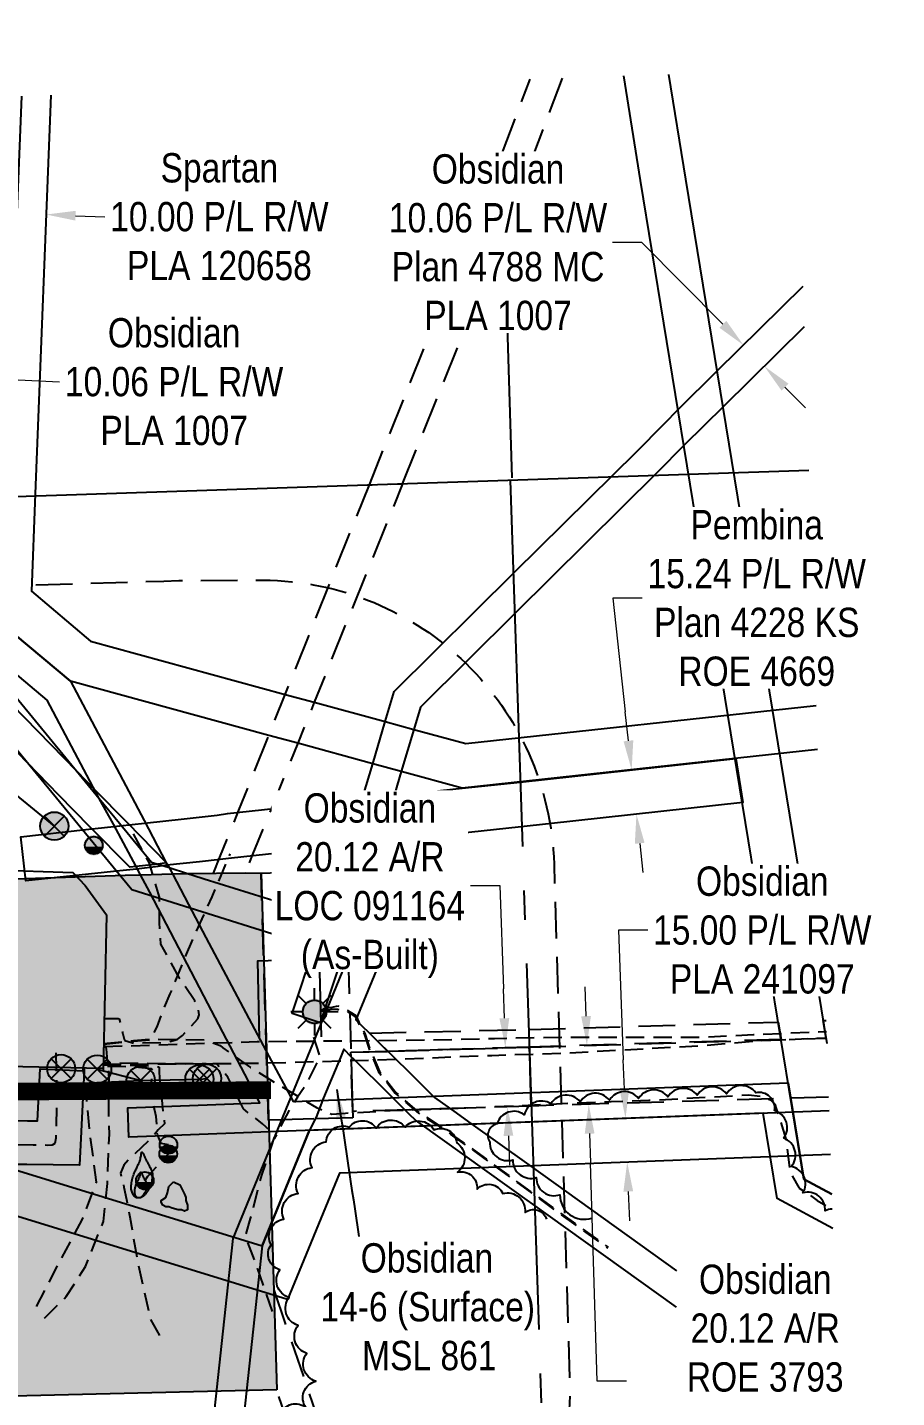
# Model space of a CAD drawing. Extents: x 641324 to 645272, y 5838143 to 5841258.
# Drawn here: x 644537.2 to 644833.7, y 5838945.8 to 5839413.4 of the extents above; entities that cross this region are included whole.
import ezdxf

# ---------------------------------------------------------------- set-up
doc = ezdxf.new("R2010")
doc.units = 0
doc.header["$LTSCALE"] = 5
doc.header["$PDMODE"] = 32
doc.header["$PDSIZE"] = 0.03
for name, pattern in [('0', [1, 1, 0]), ('foc-ACCESSROAD', [3.75, 2.5, -1.25]), ('foc-EZE', [3.75, 2.5, -1.25]), ('foc-FLOWLINE', [3.75, 2.5, -1.25]), ('foc-QUARTERLINE', [33, 25, -3, 2, -3]), ('POWERLINE5', [7.8, 2.4, -0.6, 0.6, -0.6, 0.6, -0.6, 2.4]), ('UG_PIPE', [1.875, 1.25, -0.625])]:
    doc.linetypes.add(name, pattern=pattern)
doc.layers.get('Defpoints').update_dxf_attribs({"color": 9})
for name, color, linetype in [('AS-FENCE', 48, 'foc-FENCE'), ('AS-PIPE-UG', 44, 'UG_PIPE'), ('AS-POWER', 104, 'foc-POWER'), ('AS-POWER-EXISTING', 72, 'POWERLINE5'), ('AS-ROADS', 254, 'Continuous'), ('AS-SYMBOL', 7, 'Continuous'), ('C-AR', 13, 'foc-ACCESSROAD'), ('C-FLOWLINE', 13, 'foc-FLOWLINE'), ('C-RW', 13, 'Continuous'), ('C-WS', 13, 'foc-ACCESSROAD'), ('C-WS-S', 13, 'Continuous'), ('F-EZE', 190, 'foc-FLOWLINE'), ('F-RW', 190, 'Continuous'), ('L-AREAREQUIRED', 7, 'Continuous'), ('L-QSEC', 8, 'foc-QUARTERLINE'), ('L-SECQ', 8, 'foc-QUARTERLINE'), ('P-BUFFER OUTLINE 100m', 187, 'foc-EZE'), ('P-PROPOSED', 10, 'Continuous'), ('P-PROPOSED-H', 21, 'Continuous'), ('T-BUSH', 110, '0'), ('WETLAND', 143, 'Continuous')]:
    doc.layers.add(name, color=color, linetype=linetype)
doc.layers.add('C-RW-T', color=13, linetype='Continuous', lineweight=9)
doc.layers.add('F-RW-T', color=190, linetype='Continuous', lineweight=9)
doc.styles.add('80CG', font='ARIALN.TTF', dxfattribs={"height": 10})
doc.styles.add('80L', font='ARIALN.TTF', dxfattribs={"height": 10})
doc.styles.add('foc-LtypeFont', font='ARIALN.TTF', dxfattribs={"height": 7.35})
doc.linetypes.add('foc-FENCE', pattern='A,10,-1,["X",foc-LtypeFont,S=0.2,R=0,X=-0.625,Y=-0.75],-1.24', length=12.24)
doc.linetypes.add('foc-POWER', pattern='A,6,-1,["P",foc-LtypeFont,S=0.2,R=0,X=-0.625,Y=-0.75],-1.24,4', length=12.24)
doc.dimstyles.new('Compass 5 000', dxfattribs={"dimscale": 5, "dimtxt": 9, "dimasz": 2, "dimexe": 0.2, "dimexo": 0.0625, "dimgap": 0.5, "dimtad": 0, "dimtih": 1, "dimtoh": 1, "dimzin": 0, "dimdsep": 46, "dimtxsty": '80CG', "dimcen": 0.1, "dimse1": 1, "dimse2": 1, "dimclrd": 256, "dimclrt": 256, "dimaunit": 1, "dimadec": 4, "dimazin": 0, "dimtfac": 0.06, "dimtofl": 0, "dimtmove": 0, "dimatfit": 1, "dimfxl": 0.2, "dimtolj": 1, "dimtzin": 0, "dimlwd": -1, "dimarcsym": 0})

# ---------------------------------------------------------------- blocks, each defined once
blk = doc.blocks.new('*D371')
at = {"layer": 'C-RW-T', "transparency": 16777216}
for p, q in [((644746.83, 5839340.08), (644736.83, 5839340.08)), ((644774.43, 5839312.13), (644746.83, 5839340.08)), ((644795.61, 5839290.68), (644802.64, 5839283.56))]:
    blk.add_line(p, q, dxfattribs=at)
for points in [[(644775.62, 5839313.3), (644773.24, 5839310.96), (644781.46, 5839305.02)], [(644796.8, 5839291.85), (644794.43, 5839289.51), (644788.59, 5839297.79)]]:
    blk.add_solid(points, dxfattribs=at)
at = {"layer": 'Defpoints', "color": 0, "transparency": 16777216}
for p in [(644802.19, 5839325.48), (644809.32, 5839318.26), (644788.59, 5839297.79)]:
    blk.add_point(p, dxfattribs=at)
at = {"layer": 'C-RW-T', "transparency": 16777216, "insert": (644697.75, 5839340.08), "char_height": 10, "attachment_point": 5, "style": '80CG', "bg_fill": 3, "box_fill_scale": 1.1, "bg_fill_color": 256, "bg_fill_true_color": 13158600, "bg_fill_transparency": 0}
blk.add_mtext('\\A1;Obsidian\\P10.06 P/L R/W\\PPlan 4788 MC\\PPLA 1007', dxfattribs=at)
blk = doc.blocks.new('*D373')
at = {"layer": 'Defpoints', "color": 0, "transparency": 16777216}
for p in [(644749.5, 5839160.71), (644751.16, 5839145.59), (644744.97, 5839144.91)]:
    blk.add_point(p, dxfattribs=at)
at = {"layer": 'F-RW-T', "transparency": 16777216}
for p, q in [((644746.9, 5839218.65), (644736.9, 5839218.65)), ((644736.9, 5839218.65), (644741.14, 5839179.91)), ((644742.23, 5839169.97), (644741.14, 5839179.91)), ((644746.06, 5839134.97), (644747.15, 5839125.03))]:
    blk.add_line(p, q, dxfattribs=at)
for points in [[(644743.89, 5839170.15), (644740.57, 5839169.79), (644743.32, 5839160.03)], [(644747.72, 5839135.16), (644744.41, 5839134.79), (644744.97, 5839144.91)]]:
    blk.add_solid(points, dxfattribs=at)
at = {"layer": 'F-RW-T', "transparency": 16777216, "insert": (644785.99, 5839218.65), "char_height": 10, "attachment_point": 5, "style": '80CG', "bg_fill": 3, "box_fill_scale": 1.1, "bg_fill_color": 256, "bg_fill_true_color": 13158600, "bg_fill_transparency": 0}
blk.add_mtext('\\A1;Pembina\\P15.24 P/L R/W\\PPlan 4228 KS\\PROE 4669', dxfattribs=at)
blk = doc.blocks.new('POWERPOLE')
h = blk.add_hatch(color=255)
edge = h.paths.add_edge_path()
edge.add_arc((0, 0), 0.96, 0, 360)
at = {"linetype": 'Continuous'}
for p, q in [((0.679, -0.679), (-0.679, 0.679)), ((-0.679, -0.679), (0.679, 0.679))]:
    blk.add_line(p, q, dxfattribs=at)
blk.add_circle((0, 0), 0.96, dxfattribs=at)
blk = doc.blocks.new('RISER')
h = blk.add_hatch(color=255)
h.dxf.hatch_style = 1
edge = h.paths.add_edge_path()
edge.add_arc((0, 0), 0.7, 0, 360)
blk.add_hatch(color=48).paths.add_polyline_path([(0.581, -0.15), (-0.581, -0.15, 0.774597)])
at = {"color": 48}
blk.add_line((-0.581, -0.15), (0.581, -0.15), dxfattribs=at)
blk.add_circle((0, 0), 0.6, dxfattribs=at)
blk = doc.blocks.new('FLARE')
h = blk.add_hatch(color=255)
h.dxf.hatch_style = 1
h.paths.add_polyline_path([(0.163, 2.409, 0.114147), (0.125, 2.434), (0.109, 2.439, 0.261551), (0.012, 2.423), (0, 2.413, 0.131268), (-0.031, 2.371), (-0.04, 2.346, 0.041497), (-0.045, 2.33), (-0.053, 2.292, 0.015174), (-0.054, 2.286), (-0.061, 2.237, 0.004376), (-0.061, 2.236), (-0.068, 2.178), (-0.077, 2.114), (-0.087, 2.047), (-0.101, 1.977), (-0.118, 1.906), (-0.14, 1.833), (-0.165, 1.759), (-0.193, 1.684), (-0.223, 1.609), (-0.256, 1.534), (-0.289, 1.46), (-0.324, 1.388), (-0.358, 1.317), (-0.393, 1.247, 0.000505), (-0.393, 1.247), (-0.428, 1.176, 0.002398), (-0.428, 1.175), (-0.463, 1.104, 0.004177), (-0.464, 1.102), (-0.497, 1.029, 0.005735), (-0.498, 1.027), (-0.531, 0.951, 0.006994), (-0.532, 0.948), (-0.564, 0.869, 0.00791), (-0.565, 0.866), (-0.596, 0.781, 0.008323), (-0.597, 0.778), (-0.627, 0.688, 0.008095), (-0.628, 0.684), (-0.656, 0.59, 0.008067), (-0.656, 0.587), (-0.682, 0.489, 0.008387), (-0.682, 0.486), (-0.704, 0.386, 0.009056), (-0.705, 0.383), (-0.723, 0.283, 0.010123), (-0.724, 0.279), (-0.738, 0.181, 0.011689), (-0.739, 0.176), (-0.748, 0.081, 0.013925), (-0.748, 0.075), (-0.752, -0.017, 0.016488), (-0.752, -0.023), (-0.749, -0.11, 0.017255), (-0.749, -0.117), (-0.741, -0.198, 0.01735), (-0.74, -0.205), (-0.728, -0.28, 0.017311), (-0.726, -0.287), (-0.71, -0.357, 0.01715), (-0.708, -0.364), (-0.687, -0.429, 0.016886), (-0.685, -0.435), (-0.662, -0.495, 0.016546), (-0.659, -0.501), (-0.634, -0.556, 0.016164), (-0.631, -0.562), (-0.604, -0.611, 0.016329), (-0.6, -0.617), (-0.572, -0.661, 0.018828), (-0.568, -0.667), (-0.538, -0.707, 0.022087), (-0.533, -0.714), (-0.502, -0.748, 0.025345), (-0.495, -0.755), (-0.463, -0.785, 0.028234), (-0.454, -0.792), (-0.42, -0.817, 0.030298), (-0.409, -0.823), (-0.373, -0.843, 0.031129), (-0.362, -0.848), (-0.324, -0.864, 0.030544), (-0.312, -0.867), (-0.272, -0.878, 0.028465), (-0.26, -0.88), (-0.217, -0.887, 0.025311), (-0.207, -0.888), (-0.162, -0.89, 0.02283), (-0.153, -0.89), (-0.107, -0.887, 0.021226), (-0.099, -0.887), (-0.052, -0.88, 0.020401), (-0.044, -0.879), (0.002, -0.869, 0.020299), (0.01, -0.867), (0.055, -0.853, 0.020911), (0.063, -0.85), (0.106, -0.833, 0.022277), (0.114, -0.83), (0.154, -0.809, 0.023712), (0.163, -0.804), (0.2, -0.781, 0.022408), (0.207, -0.776), (0.242, -0.749, 0.01993), (0.248, -0.744), (0.28, -0.716, 0.017146), (0.285, -0.711), (0.314, -0.68, 0.014211), (0.318, -0.676), (0.345, -0.645, 0.011221), (0.348, -0.641), (0.374, -0.609, 0.008212), (0.376, -0.606), (0.4, -0.573, 0.005172), (0.402, -0.571), (0.425, -0.538, 0.002523), (0.425, -0.537), (0.448, -0.505, 0.001671), (0.448, -0.504), (0.47, -0.472, 0.001229), (0.471, -0.472), (0.492, -0.439, 0.00075), (0.493, -0.439), (0.514, -0.406, 0.00026), (0.515, -0.406), (0.537, -0.373), (0.56, -0.339), (0.583, -0.304), (0.608, -0.267), (0.634, -0.229, 0.001311), (0.634, -0.228), (0.661, -0.188, 0.003726), (0.662, -0.187), (0.689, -0.145, 0.006065), (0.691, -0.143), (0.717, -0.101, 0.008452), (0.719, -0.098), (0.744, -0.054, 0.010991), (0.746, -0.05), (0.77, -0.005, 0.013767), (0.772, 0), (0.793, 0.046, 0.016839), (0.795, 0.053), (0.813, 0.099, 0.019104), (0.815, 0.107), (0.829, 0.154, 0.016987), (0.83, 0.161), (0.841, 0.209, 0.013636), (0.842, 0.214), (0.849, 0.263, 0.010244), (0.85, 0.267), (0.855, 0.315, 0.006846), (0.856, 0.317), (0.86, 0.365, 0.003419), (0.86, 0.367), (0.863, 0.414), (0.867, 0.46), (0.871, 0.503), (0.876, 0.545), (0.881, 0.586), (0.887, 0.628, 0.001278), (0.887, 0.629), (0.893, 0.67, 0.004735), (0.893, 0.672), (0.898, 0.712, 0.008354), (0.899, 0.715), (0.902, 0.755, 0.012059), (0.902, 0.76), (0.904, 0.8, 0.015712), (0.904, 0.806), (0.903, 0.846, 0.018457), (0.903, 0.853), (0.899, 0.893, 0.018102), (0.898, 0.9), (0.891, 0.94, 0.016533), (0.89, 0.946), (0.88, 0.987, 0.014576), (0.878, 0.992), (0.866, 1.034, 0.012435), (0.864, 1.038), (0.849, 1.081, 0.010283), (0.847, 1.085), (0.829, 1.13, 0.00824), (0.828, 1.133), (0.807, 1.18, 0.00638), (0.806, 1.182), (0.782, 1.232, 0.004735), (0.781, 1.234), (0.755, 1.286, 0.003388), (0.755, 1.287), (0.727, 1.341, 0.002345), (0.726, 1.342), (0.697, 1.398, 0.001492), (0.696, 1.399), (0.666, 1.455, 0.000746), (0.666, 1.456), (0.635, 1.513), (0.604, 1.569), (0.575, 1.625), (0.546, 1.678), (0.52, 1.729), (0.495, 1.779), (0.471, 1.827), (0.448, 1.875), (0.425, 1.923), (0.401, 1.973), (0.377, 2.023), (0.353, 2.076, 0.000332), (0.353, 2.076), (0.327, 2.132, 0.001849), (0.326, 2.132), (0.3, 2.188, 0.0038), (0.299, 2.189), (0.273, 2.242, 0.006473), (0.272, 2.244), (0.246, 2.293, 0.010865), (0.244, 2.297), (0.22, 2.338, 0.019524), (0.215, 2.345), (0.193, 2.377, 0.041077), (0.183, 2.389)])
at = {"color": 48, "flags": 128}
for points in [[(0.109, -0.72), (0.069, -0.74), (0.026, -0.758), (-0.019, -0.771), (-0.065, -0.781), (-0.112, -0.788), (-0.158, -0.79), (-0.203, -0.788), (-0.246, -0.782), (-0.287, -0.771), (-0.325, -0.755), (-0.361, -0.735), (-0.395, -0.711), (-0.428, -0.681), (-0.458, -0.647), (-0.488, -0.608), (-0.516, -0.563), (-0.543, -0.514), (-0.569, -0.459), (-0.592, -0.399), (-0.612, -0.334), (-0.629, -0.264), (-0.642, -0.188), (-0.649, -0.107), (-0.652, -0.021), (-0.648, 0.071), (-0.639, 0.167), (-0.625, 0.265), (-0.607, 0.365), (-0.585, 0.464), (-0.56, 0.562), (-0.532, 0.656), (-0.502, 0.747), (-0.472, 0.831), (-0.439, 0.911), (-0.406, 0.987), (-0.373, 1.06), (-0.338, 1.132), (-0.304, 1.202), (-0.269, 1.273), (-0.233, 1.345), (-0.198, 1.418), (-0.164, 1.494), (-0.131, 1.57), (-0.1, 1.648), (-0.071, 1.725), (-0.045, 1.803), (-0.022, 1.88), (-0.003, 1.955), (0.011, 2.029), (0.022, 2.1), (0.031, 2.165), (0.038, 2.223), (0.045, 2.272), (0.053, 2.31), (0.063, 2.335), (0.075, 2.345), (0.091, 2.339), (0.111, 2.319), (0.133, 2.287), (0.158, 2.246), (0.183, 2.197), (0.21, 2.144), (0.236, 2.089), (0.262, 2.034), (0.287, 1.981), (0.311, 1.93), (0.334, 1.88), (0.358, 1.832), (0.381, 1.783), (0.406, 1.734), (0.431, 1.684), (0.458, 1.632), (0.486, 1.578), (0.516, 1.522), (0.547, 1.465), (0.578, 1.408), (0.608, 1.351), (0.638, 1.295), (0.666, 1.241), (0.692, 1.189), (0.715, 1.139), (0.736, 1.092), (0.755, 1.048), (0.77, 1.005), (0.783, 0.963), (0.792, 0.923), (0.799, 0.883), (0.803, 0.843), (0.804, 0.804), (0.803, 0.764), (0.799, 0.724), (0.794, 0.684), (0.788, 0.642), (0.782, 0.6), (0.776, 0.557), (0.771, 0.513), (0.767, 0.468), (0.764, 0.421), (0.76, 0.374), (0.756, 0.326), (0.75, 0.278), (0.743, 0.23), (0.733, 0.182), (0.719, 0.134), (0.702, 0.087), (0.681, 0.041), (0.658, -0.004), (0.632, -0.048), (0.606, -0.091), (0.579, -0.132), (0.552, -0.172), (0.525, -0.211), (0.5, -0.248), (0.477, -0.283), (0.454, -0.317), (0.431, -0.351), (0.409, -0.383), (0.388, -0.416), (0.366, -0.448), (0.343, -0.481), (0.32, -0.514), (0.296, -0.547), (0.27, -0.579), (0.242, -0.611), (0.213, -0.641), (0.181, -0.67), (0.147, -0.696)], [(0.018, -0.749), (-0.005, -0.76), (-0.029, -0.77), (-0.054, -0.778), (-0.08, -0.783), (-0.106, -0.787), (-0.132, -0.788), (-0.157, -0.787), (-0.181, -0.783), (-0.204, -0.777), (-0.225, -0.769), (-0.246, -0.758), (-0.265, -0.744), (-0.283, -0.727), (-0.3, -0.708), (-0.317, -0.686), (-0.332, -0.661), (-0.348, -0.633), (-0.362, -0.603), (-0.375, -0.569), (-0.386, -0.533), (-0.396, -0.493), (-0.403, -0.451), (-0.407, -0.406), (-0.408, -0.357), (-0.406, -0.306), (-0.401, -0.252), (-0.394, -0.197), (-0.383, -0.142), (-0.371, -0.086), (-0.357, -0.031), (-0.341, 0.022), (-0.325, 0.072), (-0.308, 0.12), (-0.29, 0.165), (-0.271, 0.207), (-0.252, 0.248), (-0.233, 0.288), (-0.213, 0.328), (-0.194, 0.367), (-0.174, 0.407), (-0.155, 0.449), (-0.135, 0.491), (-0.117, 0.534), (-0.099, 0.577), (-0.083, 0.62), (-0.068, 0.664), (-0.056, 0.707), (-0.045, 0.749), (-0.037, 0.791), (-0.031, 0.83), (-0.026, 0.867), (-0.022, 0.899), (-0.018, 0.927), (-0.014, 0.948), (-0.008, 0.962), (-0.001, 0.968), (0.008, 0.964), (0.019, 0.953), (0.031, 0.935), (0.045, 0.912), (0.059, 0.885), (0.074, 0.855), (0.089, 0.824), (0.103, 0.793), (0.117, 0.764), (0.131, 0.735), (0.144, 0.707), (0.157, 0.68), (0.17, 0.653), (0.184, 0.625), (0.198, 0.597), (0.213, 0.568), (0.229, 0.538), (0.246, 0.507), (0.263, 0.475), (0.28, 0.443), (0.297, 0.411), (0.314, 0.38), (0.329, 0.349), (0.344, 0.32), (0.357, 0.292), (0.369, 0.266), (0.379, 0.241), (0.388, 0.217), (0.395, 0.194), (0.4, 0.171), (0.404, 0.149), (0.406, 0.126), (0.407, 0.104), (0.406, 0.082), (0.404, 0.06), (0.401, 0.037), (0.398, 0.014), (0.395, -0.009), (0.391, -0.034), (0.388, -0.058), (0.386, -0.084), (0.384, -0.11), (0.382, -0.136), (0.38, -0.163), (0.377, -0.19), (0.373, -0.217), (0.367, -0.244), (0.359, -0.271), (0.349, -0.297), (0.338, -0.323), (0.325, -0.348), (0.311, -0.373), (0.296, -0.397), (0.281, -0.42), (0.265, -0.442), (0.251, -0.464), (0.237, -0.484), (0.223, -0.504), (0.211, -0.523), (0.198, -0.542), (0.186, -0.56), (0.174, -0.579), (0.161, -0.597), (0.149, -0.615), (0.136, -0.633), (0.122, -0.652), (0.108, -0.67), (0.092, -0.688), (0.076, -0.705), (0.058, -0.721), (0.039, -0.736)]]:
    blk.add_lwpolyline(points, close=True, dxfattribs=at)
blk = doc.blocks.new('*D408')
at = {"layer": 'C-RW-T', "transparency": 16777216}
for p, q in [((644727.76, 5839076.01), (644727.46, 5839086.01)), ((644728.98, 5839035.9), (644729.29, 5839025.9)), ((644731.55, 5838951.41), (644729.29, 5839025.9)), ((644741.55, 5838951.41), (644731.55, 5838951.41))]:
    blk.add_line(p, q, dxfattribs=at)
for points in [[(644729.43, 5839076.06), (644726.1, 5839075.96), (644728.07, 5839066.02)], [(644730.65, 5839035.95), (644727.32, 5839035.84), (644728.68, 5839045.89)]]:
    blk.add_solid(points, dxfattribs=at)
at = {"layer": 'Defpoints', "color": 0, "transparency": 16777216}
for p in [(644779.38, 5839067.57), (644779.99, 5839047.45), (644728.68, 5839045.89)]:
    blk.add_point(p, dxfattribs=at)
at = {"layer": 'C-RW-T', "transparency": 16777216, "insert": (644788.88, 5838951.41), "char_height": 10, "attachment_point": 5, "style": '80CG'}
blk.add_mtext('\\A1;Obsidian\\P20.12 A/R\\PROE 3793\\P(To be Cancelled)\\PLOC ______', dxfattribs=at)
blk = doc.blocks.new('*D423')
at = {"layer": 'C-RW-T', "transparency": 16777216}
for p, q in [((644688.33, 5839120.54), (644698.33, 5839120.54)), ((644698.33, 5839120.54), (644699.56, 5839085.26)), ((644699.9, 5839075.27), (644699.56, 5839085.26)), ((644701.3, 5839035.14), (644701.65, 5839025.15))]:
    blk.add_line(p, q, dxfattribs=at)
for points in [[(644701.57, 5839075.32), (644698.24, 5839075.21), (644700.25, 5839065.27)], [(644702.96, 5839035.2), (644699.63, 5839035.08), (644700.95, 5839045.13)]]:
    blk.add_solid(points, dxfattribs=at)
at = {"layer": 'Defpoints', "color": 0, "transparency": 16777216}
for p in [(644672.45, 5839064.31), (644673.15, 5839044.17), (644700.95, 5839045.13)]:
    blk.add_point(p, dxfattribs=at)
at = {"layer": 'C-RW-T', "transparency": 16777216, "insert": (644654.04, 5839120.54), "char_height": 10, "attachment_point": 5, "style": '80CG', "bg_fill": 3, "box_fill_scale": 1.1, "bg_fill_color": 256, "bg_fill_true_color": 13158600, "bg_fill_transparency": 0}
blk.add_mtext('\\A1;Obsidian\\P20.12 A/R\\PLOC 091164\\P(As-Built)', dxfattribs=at)
blk = doc.blocks.new('*D427')
at = {"layer": 'C-RW-T', "transparency": 16777216}
for p, q in [((644476.8, 5839295.76), (644466.81, 5839296.22)), ((644506.82, 5839294.39), (644548.17, 5839292.49))]:
    blk.add_line(p, q, dxfattribs=at)
at = {"layer": 'C-RW-T', "linetype": 'Continuous', "transparency": 16777216}
for points in [[(644476.88, 5839297.43), (644476.73, 5839294.1), (644486.79, 5839295.31)], [(644506.9, 5839296.05), (644506.75, 5839292.72), (644496.83, 5839294.84)]]:
    blk.add_solid(points, dxfattribs=at)
at = {"layer": 'Defpoints', "color": 0, "linetype": 'Continuous', "transparency": 16777216}
for p in [(644486.79, 5839295.31), (644486.8, 5839295.55), (644496.85, 5839295.09)]:
    blk.add_point(p, dxfattribs=at)
at = {"layer": 'C-RW-T', "linetype": 'Continuous', "transparency": 16777216, "insert": (644587.26, 5839292.49), "char_height": 10, "attachment_point": 5, "style": '80CG'}
blk.add_mtext('\\A1;Obsidian\\P10.06 P/L R/W\\PPLA 1007', dxfattribs=at)
blk = doc.blocks.new('*D431')
at = {"layer": 'Defpoints', "color": 0, "linetype": 'Continuous', "transparency": 16777216}
for p in [(644543.63, 5839349.58), (644533.32, 5839340.72), (644543.26, 5839340.33)]:
    blk.add_point(p, dxfattribs=at)
at = {"layer": 'F-RW-T', "transparency": 16777216}
for p, q in [((644523.69, 5839350.36), (644513.7, 5839350.75)), ((644553.62, 5839349.18), (644563.61, 5839348.79))]:
    blk.add_line(p, q, dxfattribs=at)
at = {"layer": 'F-RW-T', "linetype": 'Continuous', "transparency": 16777216}
for points in [[(644523.76, 5839352.03), (644523.63, 5839348.7), (644533.69, 5839349.97)], [(644553.68, 5839350.85), (644553.55, 5839347.52), (644543.63, 5839349.58)]]:
    blk.add_solid(points, dxfattribs=at)
at = {"layer": 'F-RW-T', "linetype": 'Continuous', "transparency": 16777216, "insert": (644602.7, 5839348.79), "char_height": 10, "attachment_point": 5, "style": '80CG'}
blk.add_mtext('\\A1;Spartan\\P10.00 P/L R/W\\PPLA 120658', dxfattribs=at)
blk = doc.blocks.new('GAS')
h = blk.add_hatch(color=255)
h.dxf.hatch_style = 1
edge = h.paths.add_edge_path()
edge.add_arc((0, 0), 0.9, 0, 360)
for p, q in [((-0.571, 0.571), (-1.142, 1.142)), ((0, 0.808), (0, 1.616)), ((0.571, 0.571), (1.142, 1.142)), ((-0.808, 0), (-1.616, 0)), ((1.616, 0), (0.808, 0)), ((-0.571, -0.571), (-1.142, -1.142)), ((0, -0.808), (0, -1.616)), ((1.142, -1.142), (0.571, -0.571))]:
    blk.add_line(p, q)
blk.add_circle((0, 0), 0.8)
blk = doc.blocks.new('sgxvz')
at = {"layer": 'AS-POWER-EXISTING', "xscale": 5, "yscale": 5, "zscale": 5}
blk.add_blockref('POWERPOLE', (-33.1, 143.73), dxfattribs=at)
at = {"layer": 'AS-SYMBOL', "xscale": 5, "yscale": 5, "zscale": 5}
blk.add_blockref('RISER', (-19.64, 137.17), dxfattribs=at)
blk = doc.blocks.new('*D609')
at = {"layer": 'C-RW-T', "transparency": 16777216}
for p, q in [((644748.79, 5839105.32), (644738.79, 5839105.32)), ((644738.79, 5839105.32), (644740.47, 5839061.11)), ((644740.85, 5839051.11), (644740.47, 5839061.11)), ((644742.17, 5839016.14), (644742.55, 5839006.15))]:
    blk.add_line(p, q, dxfattribs=at)
at = {"layer": 'C-RW-T', "linetype": 'Continuous', "transparency": 16777216}
for points in [[(644742.51, 5839051.18), (644739.18, 5839051.05), (644741.23, 5839041.12)], [(644743.84, 5839016.21), (644740.51, 5839016.08), (644741.8, 5839026.14)]]:
    blk.add_solid(points, dxfattribs=at)
at = {"layer": 'Defpoints', "color": 0, "linetype": 'Continuous', "transparency": 16777216}
for p in [(644741.23, 5839041.12), (644757.26, 5839041.73), (644757.82, 5839026.74)]:
    blk.add_point(p, dxfattribs=at)
at = {"layer": 'C-RW-T', "linetype": 'Continuous', "transparency": 16777216, "insert": (644787.88, 5839105.32), "char_height": 10, "attachment_point": 5, "style": '80CG', "bg_fill": 3, "box_fill_scale": 1.1, "bg_fill_color": 256, "bg_fill_true_color": 13158600, "bg_fill_transparency": 0}
blk.add_mtext('\\A1;Obsidian\\P15.00 P/L R/W\\PPLA 241097', dxfattribs=at)

msp = doc.modelspace()

# ---------------------------------------------------------------- hatches: boundary and pattern name
at = {"layer": 'P-PROPOSED-H'}
h = msp.add_hatch(color=256, dxfattribs=at)
h.dxf.hatch_style = 1
h.paths.add_polyline_path([(644622.275, 5838948.41), (644537.039, 5838946.411), (644525.235, 5838946.064), (644526.74, 5839025.408), (644527.025, 5839040.39), (644528.279, 5839059.433), (644530.722, 5839120.727), (644530.52, 5839122.834), (644531.163, 5839122.862), (644536.539, 5839123.026), (644570.513, 5839124.079), (644575.789, 5839124.241), (644586.658, 5839124.555), (644591.781, 5839124.703), (644611.482, 5839124.876), (644616.939, 5839124.847)])

# ---------------------------------------------------------------- linework, layer by layer
at = {"layer": 'AS-FENCE', "flags": 128}
for points in [[(644562.838, 5839058.179), (644524.784, 5839058.923), (644525.702, 5839125.874), (644552.718, 5839125.025), (644556.965, 5839120.625), (644564.201, 5839110.539), (644563.115, 5839057.343)], [(644616.432, 5839068.255), (644615.814, 5839094.919), (644636.754, 5839095.512), (644637.409, 5839068.949)]]:
    msp.add_lwpolyline(points, dxfattribs=at)
at = {"layer": 'AS-PIPE-UG', "flags": 128}
for points in [[(644563.636, 5839075.201), (644568.157, 5839075.232), (644568.54, 5839075.023), (644569.792, 5839069.942), (644570.237, 5839068.145), (644570.477, 5839067.673), (644572.688, 5839066.956), (644573.467, 5839066.729), (644578.933, 5839067.007), (644583.717, 5839066.83), (644588.294, 5839067.972), (644590.142, 5839069.354), (644592.765, 5839072.273), (644595.295, 5839075.073), (644595.792, 5839076.412), (644595.559, 5839078.5), (644594.323, 5839081.27), (644589.082, 5839089.006), (644582.7, 5839100.584), (644582.249, 5839107.785), (644582.24, 5839116.602), (644578.868, 5839128.198), (644571.685, 5839141.463)], [(644563.262, 5839066.457), (644573.446, 5839067.461), (644579.233, 5839067.955), (644581.442, 5839072.336), (644583.455, 5839077.728), (644585.952, 5839083.552), (644590.155, 5839093.904), (644593.93, 5839102.81), (644600.235, 5839116.759), (644606.37, 5839131.392)], [(644637.321, 5839077.647), (644639.017, 5839077.976), (644641.21, 5839078.528), (644642.953, 5839078.37), (644645.708, 5839077.983), (644648.905, 5839075.998), (644652.154, 5839069.66), (644654.052, 5839063.993), (644657.007, 5839056.951), (644662.652, 5839049.743), (644670.582, 5839042.881), (644676.231, 5839039.317), (644690.278, 5839029.459), (644704.255, 5839019.217), (644717.75, 5839009.295), (644735.175, 5838996.883)], [(644637.408, 5839078.045), (644638.871, 5839078.792), (644641.118, 5839079.106), (644643.09, 5839079.472), (644645.939, 5839078.229), (644649.205, 5839076.264), (644652.385, 5839069.767), (644654.284, 5839064.118), (644657.331, 5839057.058), (644662.855, 5839049.961), (644670.851, 5839043.047), (644676.313, 5839039.585), (644690.465, 5839029.623), (644704.421, 5839019.371), (644717.921, 5839009.552), (644735.336, 5838997.119)], [(644563.284, 5839065.606), (644615.567, 5839067.329), (644647.855, 5839067.602), (644675.193, 5839067.919), (644696.578, 5839068.412), (644719.52, 5839068.817), (644768.806, 5839068.86), (644784.935, 5839069.722), (644806.08, 5839070.611), (644809.801, 5839070.778)], [(644543.09, 5838972.954), (644550.483, 5838980.286), (644557.011, 5838990.538), (644563.17, 5839005.904), (644564.493, 5839018.926), (644565.171, 5839035.755), (644564.95, 5839044.387), (644565.092, 5839053.832), (644565.048, 5839057.416), (644564.574, 5839060.719), (644564.166, 5839064.886), (644563.273, 5839066.196)], [(644562.923, 5839059.554), (644615.492, 5839059.936), (644647.621, 5839060.81), (644672.79, 5839061.717), (644695.634, 5839062.599), (644721.959, 5839063.449), (644767.748, 5839066.008), (644787.177, 5839067.643), (644807.976, 5839068.504), (644809.872, 5839068.519)], [(644563.175, 5839066.665), (644573.379, 5839067.677), (644579.145, 5839068.219), (644597.84, 5839067.848), (644602.975, 5839065.975), (644603.913, 5839065.191), (644606.392, 5839063.373), (644613.355, 5839058.505), (644618.911, 5839055.04), (644632.518, 5839046.798), (644635.853, 5839044.807), (644641.058, 5839042.566), (644645.685, 5839042.901), (644660.983, 5839043.745), (644678.369, 5839044.349), (644695.425, 5839045.054), (644717.684, 5839046.106), (644736.324, 5839046.811), (644749.198, 5839047.267), (644783.143, 5839049.095), (644788.106, 5839048.609), (644790.652, 5839047.407), (644792.156, 5839045.961), (644795.849, 5839034.44), (644797.42, 5839022.632), (644800.511, 5839017.289), (644806.652, 5839013.126), (644811.714, 5839010.129)], [(644634.841, 5839068.784), (644637, 5839062.206), (644635.441, 5839059.149), (644632.431, 5839052.953), (644629.396, 5839048.325), (644626.617, 5839044.115), (644623.515, 5839038.291), (644621.412, 5839034.102)], [(644546.884, 5839063.492), (644547.077, 5839057.971), (644547.17, 5839045.822), (644546.989, 5839038.725), (644546.894, 5839034.342), (644546.53, 5839032.579), (644545.679, 5839031.966), (644544.063, 5839031.898), (644539.201, 5839031.944), (644527.952, 5839032.338), (644519.55, 5839032.75)], [(644540.322, 5838976.848), (644544.213, 5838984.377), (644548.644, 5838992.943), (644556.019, 5839006.72), (644560.834, 5839019.308), (644558.516, 5839036.017), (644557.7, 5839044.553), (644556.606, 5839054.421), (644556.711, 5839058.162)], [(644562.886, 5839059.351), (644573.4, 5839059.315), (644578.67, 5839059.035), (644582.013, 5839058.698), (644582.165, 5839058.403), (644582.173, 5839056.929), (644582.416, 5839053.267), (644583.475, 5839043.442), (644583.956, 5839039.245), (644581.824, 5839037.155), (644579.702, 5839034.499), (644573.457, 5839028.545), (644572.042, 5839027.379), (644570.135, 5839025.125), (644568.976, 5839022.346), (644569.289, 5839020.835), (644570.146, 5839017.613), (644571, 5839013.456), (644572.135, 5839007.48), (644574.765, 5838992.336), (644579.128, 5838972.588), (644582.736, 5838966.06)], [(644585.34, 5839032.038), (644582.844, 5839032.582), (644581.538, 5839035.56), (644581.174, 5839041.715), (644580.169, 5839046.158), (644579.493, 5839053.498), (644579.992, 5839057.655), (644579.575, 5839058.035), (644578.641, 5839058.161), (644573.172, 5839058.689), (644562.911, 5839058.82)], [(644620.772, 5838975.16), (644614.805, 5838992.428), (644611.59, 5839000.782), (644613.332, 5839006.918), (644617.141, 5839021.697), (644621.436, 5839034.332), (644621.174, 5839035.936), (644617.456, 5839039.272), (644610.897, 5839044.334), (644605.564, 5839055.199), (644601.867, 5839059.651), (644598.198, 5839059.7), (644584.413, 5839059.751), (644573.272, 5839059.848), (644562.941, 5839059.998)], [(644577.274, 5839019.822), (644578.351, 5839021.338), (644582.618, 5839026.095), (644584.256, 5839027.636), (644585.205, 5839028.954)]]:
    msp.add_lwpolyline(points, dxfattribs=at)
at = {"layer": 'AS-POWER'}
for p, q in [((644546.405, 5839140.847), (644514.678, 5839166.724)), ((644561.031, 5839057.883), (644575.864, 5839054.04))]:
    msp.add_line(p, q, dxfattribs=at)
at = {"layer": 'AS-POWER', "flags": 128}
msp.add_lwpolyline([(644508.027, 5839050.944), (644575.864, 5839054.04), (644595.902, 5839054.508), (644598.485, 5839054.75)], dxfattribs=at)
at = {"layer": 'AS-ROADS', "const_width": 5.998, "flags": 128}
msp.add_lwpolyline([(644516.213, 5839050.15), (644620.279, 5839050.759)], dxfattribs=at)
at = {"layer": 'C-AR'}
msp.add_lwpolyline([(644667.549, 5839044.054), (644648.183, 5839043.474), (644647.578, 5839063.688), (644661.679, 5839064.005), (644708.4, 5839065.427), (644709.078, 5839045.325), (644683.411, 5839044.529), (644667.549, 5839044.054)], close=True, dxfattribs=at)
at = {"layer": 'C-FLOWLINE'}
msp.add_lwpolyline([(644719.57, 5839396.162), (644700.015, 5839343.938), (644699.206, 5839370.481), (644708.685, 5839395.796)], dxfattribs=at)
at = {"layer": 'C-RW'}
for points in [[(644515.1, 5839389.293), (644509.856, 5839257.842), (644509.671, 5839253.219), (644508.611, 5839226.581), (644511.537, 5839224.213), (644528.155, 5839210.27), (644551.962, 5839190.294), (644577.066, 5839142.733), (644584.598, 5839128.327), (644585.528, 5839126.702), (644586.658, 5839124.555), (644592.182, 5839114.062), (644598.117, 5839102.874), (644619.604, 5839062.372), (644627.824, 5839046.878), (644796.681, 5839053.287), (644802.07, 5839020.31), (644811.554, 5839015.196)], [(644572.822, 5839119.05), (644567.445, 5839125.596), (644464.522, 5839250.916), (644455.141, 5839268.657), (644384.63, 5839384.911)], [(644802.215, 5839311.25), (644774.694, 5839284.079), (644761.333, 5839270.952), (644751.952, 5839261.376), (644703.754, 5839213.65), (644671.256, 5839181.502), (644668.986, 5839173.858), (644664.719, 5839159.487), (644662.513, 5839152.06), (644657.846, 5839136.227), (644648.133, 5839107.037), (644647.111, 5839103.951), (644644.971, 5839097.487), (644637.098, 5839073.717), (644627.539, 5839076.865), (644635.368, 5839100.503), (644638.532, 5839110.052), (644643.92, 5839126.251), (644646.84, 5839135.027), (644648.227, 5839139.215), (644651.667, 5839150.876), (644654.989, 5839162.145), (644659.227, 5839176.519), (644662.269, 5839186.835), (644703.403, 5839227.477), (644737.145, 5839260.88), (644744.857, 5839268.513), (644754.44, 5839278.11), (644759.347, 5839283.127), (644772.501, 5839296.194), (644801.779, 5839325.083)], [(644811.921, 5839003.573), (644792.943, 5839013.806), (644788.188, 5839042.9), (644571.832, 5839034.689), (644571.451, 5839044.739), (644616.49, 5839046.448), (644598.79, 5839080.317), (644578.93, 5839118.318), (644575.789, 5839124.241), (644574.303, 5839127.041), (644566.615, 5839141.531), (644561.676, 5839150.305), (644543.965, 5839183.86), (644528.68, 5839196.729)], [(644528.667, 5839190.615), (644561.676, 5839150.305), (644568.646, 5839141.814), (644579.498, 5839128.593), (644581.668, 5839127.913), (644584.103, 5839127.148), (644585.528, 5839126.702), (644591.781, 5839124.703), (644593.701, 5839124.089), (644597.534, 5839122.815), (644617.958, 5839116.476), (644628.299, 5839113.266), (644638.532, 5839110.052), (644647.007, 5839107.391), (644648.133, 5839107.037), (644660.952, 5839103.014), (644649.278, 5839074.737), (644655.82, 5839068.268), (644661.719, 5839062.431), (644668.076, 5839056.149), (644674.781, 5839049.52), (644676.115, 5839048.203), (644683.451, 5839042.955), (644687.637, 5839039.944), (644708.218, 5839025.239), (644708.552, 5839024.993), (644758.658, 5838989.038)], [(644527.228, 5839186.995), (644554.037, 5839159.633), (644559.924, 5839153.624), (644571.221, 5839142.095), (644584.689, 5839128.275), (644581.689, 5839127.902), (644574.303, 5839127.048), (644572.124, 5839126.803), (644558.555, 5839140.652), (644547.981, 5839151.444), (644526.658, 5839173.208)], [(644537.262, 5838349.558), (644607.413, 5839000.146), (644636.667, 5839071.488), (644646.667, 5839095.875), (644572.822, 5839119.05)], [(644758.658, 5838976.662), (644708.873, 5839012.386), (644708.524, 5839012.636), (644671.223, 5839039.327), (644669.592, 5839040.495), (644667.589, 5839042.48), (644660.988, 5839049.001), (644648.405, 5839061.443), (644647.822, 5839062.018), (644645.122, 5839064.689), (644643.968, 5839061.904), (644638.255, 5839048.126), (644635.66, 5839041.525), (644633.404, 5839037.028), (644617.258, 5838997.65), (644547.411, 5838349.894)]]:
    msp.add_lwpolyline(points, dxfattribs=at)
at = {"layer": 'C-RW', "flags": 128}
msp.add_lwpolyline([(644811.126, 5839028.766), (644643.617, 5839022.409), (644625.938, 5838979.293), (644526.446, 5839009.883), (644526.742, 5839025.48), (644617.258, 5838997.65), (644633.404, 5839037.028), (644810.653, 5839043.755)], dxfattribs=at)
at = {"layer": 'C-WS'}
for p, q in [((644653.859, 5839257.332), (644699.206, 5839370.481)), ((644665.182, 5839257.707), (644700.015, 5839343.938))]:
    msp.add_line(p, q, dxfattribs=at)
at = {"layer": 'C-WS', "flags": 128}
for points in [[(644600.737, 5839124.782), (644602.882, 5839130.272), (644609.342, 5839146.256), (644619.586, 5839171.817), (644625.191, 5839185.803), (644653.859, 5839257.332), (644665.182, 5839257.707), (644635.051, 5839183.113), (644629.405, 5839169.135), (644620.663, 5839147.492), (644614.154, 5839131.498), (644611.482, 5839124.876)], [(644621.243, 5838982.544), (644673.452, 5838829.675), (644719.674, 5838731.158), (644720.596, 5838705.436), (644664.114, 5838825.905), (644622.275, 5838948.41)]]:
    msp.add_lwpolyline(points, dxfattribs=at)
at = {"layer": 'C-WS'}
for points in [[(644623.85, 5839040.591), (644619.508, 5839040.462), (644617.212, 5839115.871), (644616.939, 5839124.847), (644643.175, 5839125.647), (644645.685, 5839125.723), (644646.262, 5839106.786), (644646.366, 5839103.347), (644646.651, 5839096.099), (644647.643, 5839061.427), (644647.66, 5839060.838), (644648.05, 5839047.927), (644648.25, 5839041.318), (644634.915, 5839040.921), (644623.85, 5839040.591)], [(644668.183, 5839044.054), (644648.183, 5839043.474), (644647.578, 5839063.688), (644708.4, 5839065.427), (644709.078, 5839045.325), (644668.183, 5839044.054)]]:
    msp.add_lwpolyline(points, close=True, dxfattribs=at)
msp.add_lwpolyline([(644810.507, 5839048.384), (644709.078, 5839045.325), (644708.4, 5839065.427), (644809.873, 5839068.488)], dxfattribs=at)
at = {"layer": 'F-EZE'}
msp.add_lwpolyline([(644708.4, 5839065.427), (644660.2, 5839063.935), (644653.867, 5839070.199), (644708.219, 5839071.423), (644793.297, 5839073.989), (644794.273, 5839068.018), (644708.4, 5839065.427)], close=True, dxfattribs=at)
msp.add_lwpolyline([(644809.873, 5839068.488), (644809.635, 5839068.481), (644808.659, 5839074.453), (644809.684, 5839074.484)], dxfattribs=at)
at = {"layer": 'F-RW'}
for points in [[(644811.554, 5839015.196), (644802.07, 5839020.31), (644746.362, 5839361.174), (644740.642, 5839396.869)], [(644755.937, 5839397.383), (644761.715, 5839361.689), (644809.93, 5839066.676)], [(644806.767, 5839166.951), (644685.544, 5839153.797), (644664.719, 5839159.487), (644654.989, 5839162.145), (644629.405, 5839169.135), (644619.586, 5839171.818), (644551.962, 5839190.294), (644528.154, 5839210.27), (644528.769, 5839225.941), (644529.896, 5839253.901), (644535.311, 5839389.972)], [(644545.229, 5839390.305), (644539.872, 5839254.237), (644538.566, 5839221.06), (644558.761, 5839203.924), (644625.191, 5839185.803), (644635.051, 5839183.114), (644659.227, 5839176.519), (644668.986, 5839173.858), (644686.752, 5839169.012), (644806.293, 5839181.984)], [(644499.201, 5839251.176), (644498.279, 5839227.991), (644495.62, 5839161.138), (644505.058, 5839144.901), (644503.973, 5839120.342), (644500.451, 5839040.628), (644526.868, 5839040.403), (644537.204, 5839040.316), (644540.714, 5839040.286), (644541.567, 5839058.051), (644556.546, 5839057.332), (644555.001, 5839025.168), (644537.077, 5839025.321), (644526.74, 5839025.408), (644484.784, 5839025.765), (644488.992, 5839121.004), (644489.883, 5839141.169), (644480.463, 5839157.374), (644483.295, 5839228.587), (644484.217, 5839251.772)]]:
    msp.add_lwpolyline(points, dxfattribs=at)
msp.add_lwpolyline([(644568.728, 5839125.582), (644536.676, 5839122.191), (644534.997, 5839137.229), (644557.144, 5839139.648), (644566.751, 5839140.696), (644568.782, 5839140.978), (644577.203, 5839141.898), (644590.716, 5839143.373), (644601.941, 5839144.598), (644605.461, 5839145.107), (644685.544, 5839153.797), (644705.339, 5839155.866), (644778.827, 5839163.919), (644781.286, 5839148.861), (644705.611, 5839140.649), (644605.846, 5839129.823), (644603.019, 5839129.437), (644595.872, 5839128.613), (644584.735, 5839127.492), (644581.805, 5839127.077), (644574.44, 5839126.206), (644568.728, 5839125.582)], close=True, dxfattribs=at)
at = {"layer": 'L-AREAREQUIRED', "color": 5, "linetype": 'Continuous'}
msp.add_line((644660.329, 5839048.151), (644660.33, 5839048.112), dxfattribs=at)
at = {"layer": 'L-QSEC'}
msp.add_line((644702.582, 5839259.724), (644699.536, 5839359.65), dxfattribs=at)
at = {"layer": 'L-SECQ'}
msp.add_line((644701.876, 5839258.835), (644727.982, 5838484.859), dxfattribs=at)
at = {"layer": 'T-BUSH', "linetype": 'Continuous', "flags": 128}
for points in [[(644811.712, 5839010.172, 0.1031525), (644809.313, 5839009.503, 0.5205671), (644801.763, 5839015.66, 0.5205671), (644797.805, 5839024.658, 0.5205671), (644795.227, 5839034.317, 0.5205671), (644792.074, 5839043.736, 0.5205671), (644785.656, 5839049.867, 0.5205671), (644775.666, 5839049.488, 0.5205671), (644765.68, 5839049.027, 0.5205671), (644755.698, 5839048.472, 0.5205671), (644745.717, 5839047.917, 0.5205671), (644735.735, 5839047.362, 0.5205671), (644725.756, 5839046.761, 0.5205671), (644715.782, 5839046.087, 0.5205671), (644706.704, 5839042.337, 0.5205671), (644697.415, 5839039.232, 0.5205671), (644694.93, 5839033.032, 0.5205671), (644702.828, 5839026.947, 0.5205671), (644710.799, 5839020.919, 0.5205671), (644718.881, 5839015.035, 0.5205671), (644729.785, 5839007.095)], [(644623.563, 5838940.162, -0.5205671), (644632.204, 5838942.396, -0.5205671), (644635.553, 5838951.376, -0.5205671), (644632.537, 5838960.908, -0.5205671), (644629.521, 5838970.439, -0.5205671), (644626.505, 5838979.971, -0.5205671), (644623.341, 5838989.452, -0.5205671), (644620.326, 5838997.978, -0.5205671), (644624.731, 5839006.737, -0.5205671), (644629.525, 5839015.51, -0.5205671), (644634.319, 5839024.283, -0.5205671), (644639.112, 5839033.055, -0.5205671), (644646.993, 5839038.071, -0.5205671), (644656.149, 5839037.792, -0.5205671), (644666.034, 5839038.119, -0.5205671), (644675.869, 5839037.163, -0.5205671), (644683.661, 5839032.7, -0.5205671), (644683.896, 5839022.719, -0.5205671), (644690.575, 5839016.986, -0.5205671), (644699.372, 5839015.487, -0.5205671), (644706.97, 5839008.991, -0.5205671), (644714.252, 5839006.736, -0.5205671)]]:
    msp.add_lwpolyline(points, format="xyb", dxfattribs=at)
at = {"layer": 'WETLAND', "linetype": 'Continuous'}
msp.add_lwpolyline([(644587.08, 5839019.433), (644589.196, 5839018.375), (644589.725, 5839017.316), (644590.784, 5839015.2), (644591.313, 5839014.141), (644591.313, 5839013.083), (644591.842, 5839011.496), (644591.842, 5839009.908), (644590.784, 5839009.379), (644589.725, 5839009.908), (644588.667, 5839009.908), (644586.55, 5839010.437), (644585.492, 5839010.966), (644584.434, 5839010.966), (644583.375, 5839011.496), (644582.846, 5839012.554), (644582.846, 5839013.083), (644584.434, 5839014.141), (644584.963, 5839015.729), (644585.492, 5839017.846), (644587.08, 5839019.433)], close=True, dxfattribs=at)

# ---------------------------------------------------------------- block references
msp.add_blockref('sgxvz', (644579.504, 5838997.122))
at = {"layer": 'AS-POWER-EXISTING', "xscale": 5.000000000000066, "yscale": 5.000000000000066, "zscale": 5.000000000000066}
for p in [(644548.726, 5839058.068), (644561.031, 5839057.883), (644575.864, 5839054.04), (644595.902, 5839054.508), (644598.485, 5839054.75)]:
    msp.add_blockref('POWERPOLE', p, dxfattribs=at)
at = {"layer": 'AS-SYMBOL'}
for name, p, xscale, yscale, zscale in [('RISER', (644585.354, 5839032.045), 5.000000000000066, 5.000000000000066, 5.000000000000066), ('FLARE', (644575.867, 5839017.881), 4.995896171831802, 4.995896171831802, 4.995896171831802), ('RISER', (644585.268, 5839028.946), 5.000000000000066, 5.000000000000066, 5.000000000000066), ('RISER', (644577.276, 5839019.823), 5.000000000000066, 5.000000000000066, 5.000000000000066)]:
    msp.add_blockref(name, p, dxfattribs=dict(at, xscale=xscale, yscale=yscale, zscale=zscale))

# ---------------------------------------------------------------- dimensions: what is measured, and where the dimension line sits
at = {"layer": 'C-RW-T', "linetype": 'Continuous'}
dim = msp.add_linear_dim(base=(644486.793, 5839295.305), p1=(644496.846, 5839295.089), p2=(644486.804, 5839295.549), angle=177.37337, text='Obsidian\\P10.06 P/L R/W\\PPLA 1007', dimstyle='Compass 5 000', dxfattribs=at)
dim.commit()
dim.dimension.update_dxf_attribs({"geometry": '*D427', "text_midpoint": (644587.258, 5839292.489), "dimtype": 161})
at = {"layer": 'C-RW-T', "color": 4}
dim = msp.add_linear_dim(base=(644728.679, 5839045.89), p1=(644779.383, 5839067.574), p2=(644779.994, 5839047.449), angle=271.73925, text='Obsidian\\P20.12 A/R\\PROE 3793\\P(To be Cancelled)\\PLOC ______', dimstyle='Compass 5 000', override={"dimtmove": 1}, dxfattribs=at)
dim.commit()
dim.dimension.update_dxf_attribs({"geometry": '*D408', "text_midpoint": (644750.797, 5838951.412), "dimtype": 161})
at = {"layer": 'F-RW-T', "linetype": 'Continuous'}
dim = msp.add_linear_dim(base=(644543.625, 5839349.577), p1=(644533.323, 5839340.72), p2=(644543.261, 5839340.329), angle=357.74562, text='Spartan\\P10.00 P/L R/W\\PPLA 120658', dimstyle='Compass 5 000', dxfattribs=at)
dim.commit()
dim.dimension.update_dxf_attribs({"geometry": '*D431', "text_midpoint": (644602.696, 5839348.79), "dimtype": 161})

# ---------------------------------------------------------------- next in the draw order: texts
at = {"layer": 'C-RW-T', "insert": (644636.503, 5838998.487), "char_height": 9.99708, "attachment_point": 1, "style": '80L', "bg_fill": 3, "box_fill_scale": 1.1, "bg_fill_color": 256, "bg_fill_transparency": 0}
msp.add_mtext_dynamic_manual_height_columns('\\pi14.391;Obsidian\\P\\pi0.66372;14-6 (Surface)\\P\\pi14.868;MSL 861', width=72.60269, gutter_width=49.985, heights=[0], dxfattribs=at)

# ---------------------------------------------------------------- next in the draw order: dimensions: what is measured, and where the dimension line sits
at = {"layer": 'C-RW-T', "color": 5}
dim = msp.add_linear_dim(base=(644700.952, 5839045.134), p1=(644672.447, 5839064.306), p2=(644673.147, 5839044.168), angle=271.98969, text='Obsidian\\P20.12 A/R\\PLOC 091164\\P(As-Built)', dimstyle='Compass 5 000', override={"dimtmove": 1, "dimtfill": 1}, dxfattribs=at)
dim.commit()
dim.dimension.update_dxf_attribs({"geometry": '*D423', "text_midpoint": (644675.921, 5839120.536), "dimtype": 161})
at = {"layer": 'F-RW-T'}
dim = msp.add_linear_dim(base=(644744.975, 5839144.915), p1=(644749.501, 5839160.706), p2=(644751.156, 5839145.592), angle=276.24996, text='Pembina\\P15.24 P/L R/W\\PPlan 4228 KS\\PROE 4669', dimstyle='Compass 5 000', override={"dimtmove": 1, "dimtfill": 1}, dxfattribs=at)
dim.commit()
dim.dimension.update_dxf_attribs({"geometry": '*D373', "text_midpoint": (644759.316, 5839218.654), "dimtype": 161})

# ---------------------------------------------------------------- next in the draw order: linework, layer by layer
msp.add_line((644803.761, 5839262.224), (643889.191, 5839231.798))
at = {"layer": 'P-BUFFER OUTLINE 100m', "flags": 128}
msp.add_lwpolyline([(644624.619, 5838848.467), (644539.681, 5838846.475), (644528.176, 5838846.136, -0.4284604), (644425.282, 5838947.96), (644426.788, 5839027.305), (644427.072, 5839042.287, -0.0117081), (644427.27, 5839046.964), (644428.44, 5839064.711), (644430.613, 5839119.249, -0.4120674), (644526.202, 5839222.711), (644526.845, 5839222.739, -0.0031475), (644528.103, 5839222.786), (644533.479, 5839222.95), (644567.417, 5839224.002), (644572.726, 5839224.165, -0.0004344), (644572.9, 5839224.17), (644583.769, 5839224.484), (644588.896, 5839224.632, -0.0050129), (644590.901, 5839224.67), (644610.602, 5839224.843, -0.0035384), (644612.017, 5839224.846), (644617.474, 5839224.816, -0.4038295), (644716.864, 5839127.869), (644722.2, 5838951.432, -0.4162033)], format="xyb", close=True, dxfattribs=at)
at = {"layer": 'P-PROPOSED'}
msp.add_lwpolyline([(644622.275, 5838948.41), (644537.039, 5838946.411), (644525.235, 5838946.064), (644526.74, 5839025.408), (644527.025, 5839040.39), (644528.279, 5839059.433), (644530.722, 5839120.727), (644530.52, 5839122.834), (644531.163, 5839122.862), (644536.539, 5839123.026), (644570.513, 5839124.079), (644575.789, 5839124.241), (644586.658, 5839124.555), (644591.781, 5839124.703), (644611.482, 5839124.876), (644616.939, 5839124.847)], close=True, dxfattribs=at)

# ---------------------------------------------------------------- next in the draw order: block references
at = {"layer": 'C-WS-S', "color": 5, "linetype": 'Continuous', "xscale": 5.000000000000023, "yscale": 5.000000000000023, "zscale": 5.000000000000023}
msp.add_blockref('GAS', (644635.161, 5839077.464), dxfattribs=at)

# ---------------------------------------------------------------- next in the draw order: dimensions: what is measured, and where the dimension line sits
at = {"layer": 'C-RW-T'}
dim = msp.add_linear_dim(base=(644788.586, 5839297.795), p1=(644802.185, 5839325.484), p2=(644809.316, 5839318.261), angle=314.63361, text='Obsidian\\P10.06 P/L R/W\\PPlan 4788 MC\\PPLA 1007', dimstyle='Compass 5 000', override={"dimtfill": 1}, dxfattribs=at)
dim.commit()
dim.dimension.update_dxf_attribs({"geometry": '*D371', "text_midpoint": (644697.747, 5839340.085), "dimtype": 161})
at = {"layer": 'C-RW-T', "linetype": 'Continuous'}
dim = msp.add_linear_dim(base=(644741.227, 5839041.12), p1=(644757.824, 5839026.743), p2=(644757.255, 5839041.728), angle=92.1734, text='Obsidian\\P15.00 P/L R/W\\PPLA 241097', dimstyle='Compass 5 000', override={"dimtmove": 1, "dimtfill": 1}, dxfattribs=at)
dim.commit()
dim.dimension.update_dxf_attribs({"geometry": '*D609', "text_midpoint": (644760.338, 5839105.322), "dimtype": 161})

# ---------------------------------------------------------------- next in the draw order: leaders
at = {"layer": 'C-RW-T', "path_type": 1}
msp.add_leader([(644642.763, 5839050.905), (644650.285, 5839000.787)], dimstyle='Compass 5 000', override={"dimgap": 0.5, "dimtad": 0}, dxfattribs=at)

doc.saveas('drawing.dxf')
